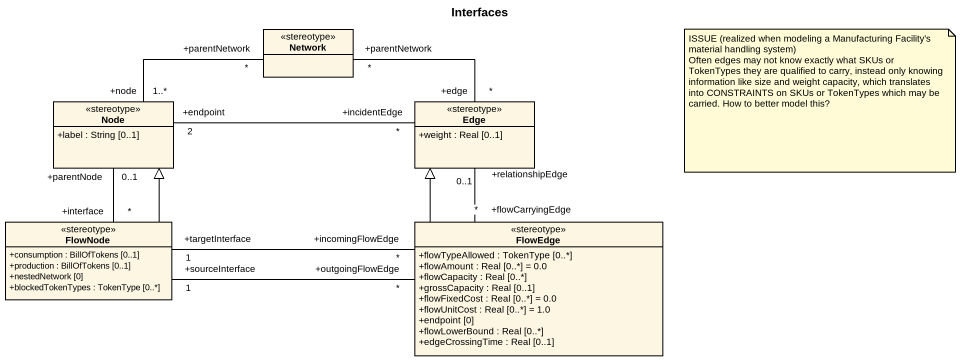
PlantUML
@startuml
title Interfaces
hide circle
hide empty members
skinparam classAttributeIconSize 0
class "Network" as Network_ <<stereotype>>
class "Node" as Node_ <<stereotype>> {
  +label : String [0..1]
}
class Edge <<stereotype>> {
  +weight : Real [0..1]
}
class FlowNode <<stereotype>> {
  +consumption : BillOfTokens [0..1]
  +production : BillOfTokens [0..1]
  +nestedNetwork [0]
  +blockedTokenTypes : TokenType [0..*]
}
class FlowEdge <<stereotype>> {
  +flowTypeAllowed : TokenType [0..*]
  +flowAmount : Real [0..*] = 0.0
  +flowCapacity : Real [0..*]
  +grossCapacity : Real [0..1]
  +flowFixedCost : Real [0..*] = 0.0
  +flowUnitCost : Real [0..*] = 1.0
  +endpoint [0]
  +flowLowerBound : Real [0..*]
  +edgeCrossingTime : Real [0..1]
}
Network_ "+parentNetwork\n*" -left- "+node\n1..*" Node_
Network_ "+parentNetwork\n*" -right- "+edge\n*" Edge
Node_ "+endpoint\n2" -right- "+incidentEdge\n*" Edge
Node_ "+parentNode\n0..1" -- "+interface\n*" FlowNode
Edge "+relationshipEdge\n0..1" -- "+flowCarryingEdge\n*" FlowEdge
FlowNode -up-|> Node_
FlowNode "+targetInterface\n1" -right- "+incomingFlowEdge\n*" FlowEdge
FlowNode "+sourceInterface\n1" -right- "+outgoingFlowEdge\n*" FlowEdge
FlowEdge -up-|> Edge
note as N1
  ISSUE (realized when modeling a Manufacturing Facility's material handling system)
  Often edges may not know exactly what SKUs or TokenTypes they are qualified to carry, instead only knowing information like size and weight capacity, which translates into CONSTRAINTS on SKUs or TokenTypes which may be carried. How to better model this?
end note
@enduml
